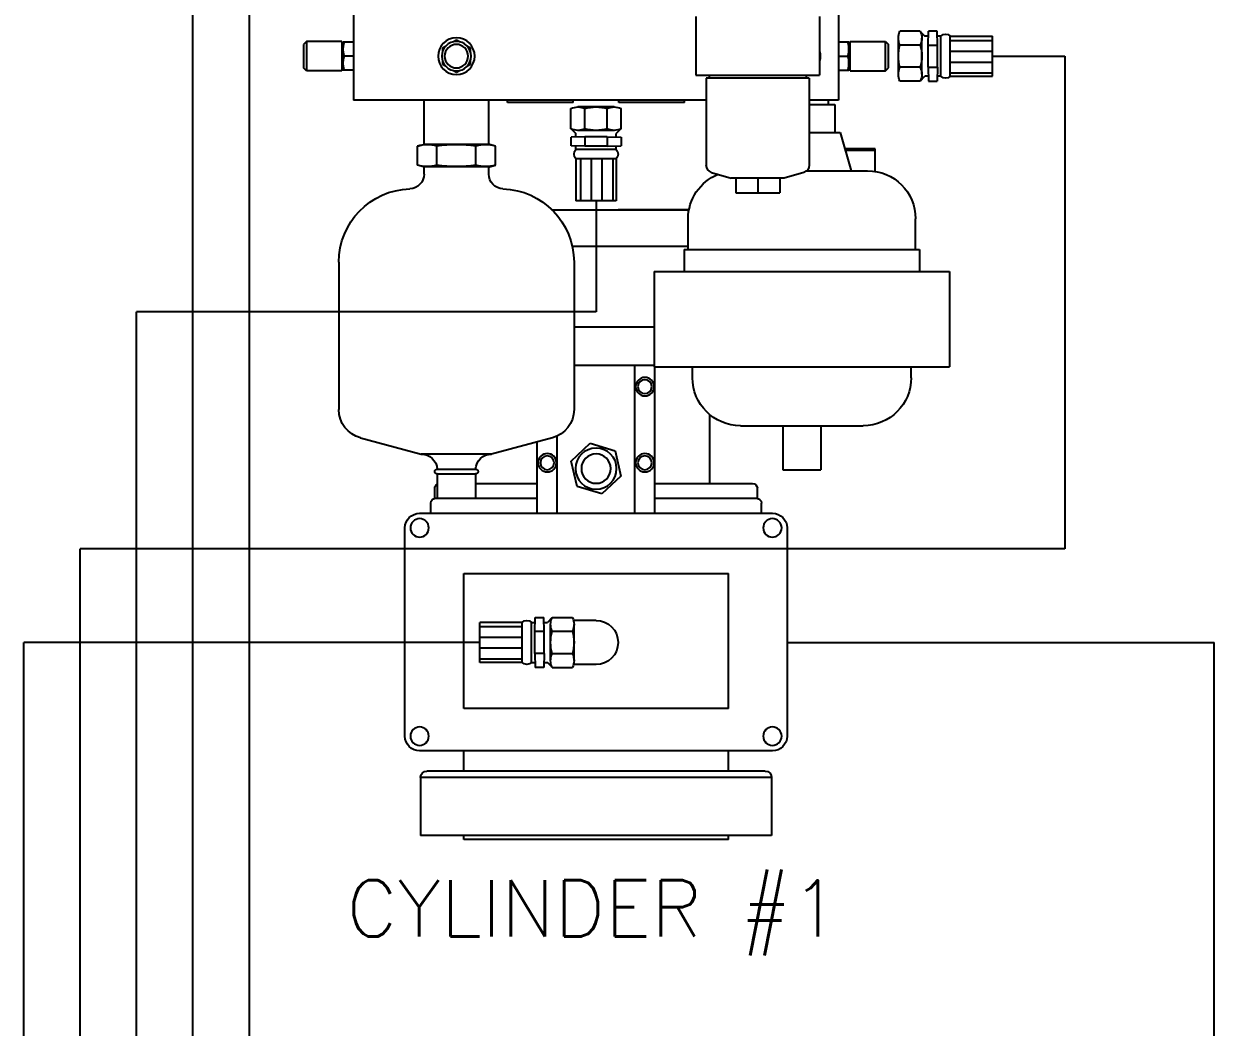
# Model space of a CAD drawing. Extents: x 0 to 34, y 0 to 22.
# Drawn here: x 7.89 to 11.61, y 5.468 to 8.605 of the extents above; entities that cross this region are included whole.
import ezdxf
from ezdxf.enums import TextEntityAlignment as Align

# ---------------------------------------------------------------- set-up
doc = ezdxf.new("R2010")
doc.units = 0
doc.header["$LTSCALE"] = 0.375
doc.header["$MEASUREMENT"] = 0
doc.linetypes.add('PHANTOM', pattern=[2.5, 1.25, -0.25, 0.25, -0.25, 0.25, -0.25])
doc.layers.get('0').update_dxf_attribs({"color": 4})
for name, color, linetype in [('1', 4, 'Continuous'), ('_GEOM_251_PHAN_67108_0_LEFT_', 251, 'PHANTOM'), ('TEXT', 7, 'Continuous')]:
    doc.layers.add(name, color=color, linetype=linetype)
doc.styles.add('ROMANS', font='ROMANS.shx')

# ---------------------------------------------------------------- blocks, each defined once
blk = doc.blocks.new('A$C30462145')
at = {"layer": '1', "color": 2, "lineweight": -3}
for p, q in [((-1.2386, 2.3853), (-1.2386, 2.511)), ((-1.1071, 2.511), (-1.2386, 2.511)), ((-1.1071, 2.4973), (-1.2386, 2.4973)), ((-1.1071, 2.3853), (-1.1071, 2.511)), ((-1.0774, 2.3853), (-1.0774, 2.511)), ((-1.0774, 2.511), (-1.0668, 2.511)), ((-1.0674, 2.4829), (-1.0663, 2.5263)), ((-1.0663, 2.5263), (-1.0387, 2.5263)), ((-1.0377, 2.4829), (-1.0387, 2.5263)), ((-1.0383, 2.511), (-1.0277, 2.511)), ((-1.014, 2.5246), (-1.0277, 2.511)), ((-1.0179, 2.3915), (-1.0179, 2.5048)), ((-1.0131, 2.5266), (-0.9496, 2.5266)), ((-0.9448, 2.3915), (-0.9448, 2.5048)), ((-1.1071, 2.4635), (-1.2386, 2.4635)), ((-1.0674, 2.4134), (-1.0674, 2.4829)), ((-1.0377, 2.4829), (-1.0674, 2.4829)), ((-1.0377, 2.4134), (-1.0377, 2.4829)), ((-1.0131, 2.483), (-0.9496, 2.483)), ((-1.1071, 2.4298), (-1.2386, 2.4298)), ((-1.1071, 2.3961), (-1.2386, 2.3961)), ((-1.1071, 2.3853), (-1.2386, 2.3853)), ((-1.0774, 2.3853), (-1.0668, 2.3853)), ((-1.0674, 2.4134), (-1.0663, 2.37)), ((-1.0377, 2.4134), (-1.0674, 2.4134)), ((-1.0377, 2.4134), (-1.0387, 2.37)), ((-1.0383, 2.3853), (-1.0277, 2.3853)), ((-1.0139, 2.3716), (-1.0277, 2.3853)), ((-1.0131, 2.4133), (-0.9496, 2.4133)), ((-1.0387, 2.37), (-1.0663, 2.37)), ((-1.0131, 2.3698), (-0.9496, 2.3698)), ((-0.0784, 2.221), (-0.0784, 2.2845)), ((-0.0566, 2.2893), (0.0566, 2.2893)), ((-0.0348, 2.221), (-0.0348, 2.2845)), ((0.0348, 2.221), (0.0348, 2.2845)), ((0.0784, 2.221), (0.0784, 2.2845)), ((-0.0347, 2.1965), (-0.0782, 2.1954)), ((-0.0782, 2.1954), (-0.0782, 2.1679)), ((-0.0766, 2.2202), (-0.0628, 2.2065)), ((-0.0628, 2.1959), (-0.0628, 2.2065)), ((-0.0566, 2.2162), (0.0566, 2.2162)), ((-0.0347, 2.1965), (0.0347, 2.1965)), ((-0.0347, 2.1965), (-0.0347, 2.1668)), ((0.0347, 2.1965), (0.0782, 2.1954)), ((0.0347, 2.1965), (0.0347, 2.1668)), ((0.0765, 2.2202), (0.0628, 2.2065)), ((0.0628, 2.1959), (0.0628, 2.2065)), ((0.0782, 2.1679), (0.0782, 2.1954)), ((-0.0347, 2.1668), (-0.0782, 2.1679)), ((-0.0628, 2.1568), (-0.0628, 2.1674)), ((-0.0347, 2.1668), (0.0347, 2.1668)), ((0.0347, 2.1668), (0.0782, 2.1679)), ((0.0628, 2.1568), (0.0628, 2.1674)), ((-0.0628, 2.1568), (0.0628, 2.1568)), ((-0.0628, 2.1271), (0.0628, 2.1271)), ((-0.0628, 2.1271), (-0.0628, 1.9956)), ((-0.052, 2.1271), (-0.052, 1.9956)), ((-0.0183, 2.1271), (-0.0183, 1.9956)), ((0.0154, 2.1271), (0.0154, 1.9956)), ((0.0491, 2.1271), (0.0491, 1.9956)), ((0.0628, 2.1271), (0.0628, 1.9956)), ((-0.0628, 1.9956), (0.0628, 1.9956)), ((0.0689, 0.5589), (0.0689, 0.6721)), ((0.1372, 0.6939), (0.0737, 0.6939)), ((0.138, 0.692), (0.1517, 0.6783)), ((0.142, 0.5589), (0.142, 0.6721)), ((0.1623, 0.6783), (0.1517, 0.6783)), ((0.1617, 0.6502), (0.1628, 0.6937)), ((0.1904, 0.6937), (0.1628, 0.6937)), ((0.1914, 0.6502), (0.1904, 0.6937)), ((0.2014, 0.6783), (0.1908, 0.6783)), ((0.2014, 0.5527), (0.2014, 0.6783)), ((0.2312, 0.5527), (0.2312, 0.6783)), ((0.2312, 0.6783), (0.3627, 0.6783)), ((0.3627, 0.5527), (0.3627, 0.6783)), ((0.1372, 0.6503), (0.0737, 0.6503)), ((0.1617, 0.5808), (0.1617, 0.6502)), ((0.1617, 0.6502), (0.1914, 0.6502)), ((0.1914, 0.5808), (0.1914, 0.6502)), ((0.2312, 0.6646), (0.3627, 0.6646)), ((0.2312, 0.6309), (0.3627, 0.6309)), ((0.2312, 0.5972), (0.3627, 0.5972)), ((0.1372, 0.5806), (0.0737, 0.5806)), ((0.1617, 0.5808), (0.1628, 0.5373)), ((0.1617, 0.5808), (0.1914, 0.5808)), ((0.1914, 0.5808), (0.1904, 0.5373)), ((0.2312, 0.5635), (0.3627, 0.5635)), ((0.1372, 0.5371), (0.0737, 0.5371)), ((0.138, 0.5389), (0.1517, 0.5527)), ((0.1623, 0.5527), (0.1517, 0.5527)), ((0.1628, 0.5373), (0.1904, 0.5373)), ((0.2014, 0.5527), (0.1908, 0.5527)), ((0.2312, 0.5527), (0.3627, 0.5527))]:
    blk.add_line(p, q, dxfattribs=at)
for centre, radius, start, end in [((-1.0922, 2.4954), 0.0216, 46.4389, 133.5611), ((-0.9662, 2.5048), 0.0518, 155.1171, 204.8829), ((-0.9966, 2.5048), 0.0518, 335.1171, 24.8829), ((-0.8892, 2.4482), 0.1288, 164.2981, 195.7019), ((-1.0736, 2.4482), 0.1288, 344.2981, 15.7019), ((-1.0922, 2.401), 0.0216, 226.4389, 313.5611), ((-0.9662, 2.3915), 0.0518, 155.1171, 204.8829), ((-0.9966, 2.3915), 0.0518, 335.1171, 24.8829), ((-0.0566, 2.2376), 0.0518, 65.1171, 114.8829), ((0, 2.1606), 0.1288, 74.2981, 105.7019), ((0.0566, 2.2376), 0.0518, 65.1171, 114.8829), ((-0.0566, 2.268), 0.0518, 245.1171, 294.8829), ((0, 2.345), 0.1288, 254.2981, 285.7019), ((0.0566, 2.268), 0.0518, 245.1171, 294.8829), ((-0.0472, 2.1419), 0.0216, 136.4389, 223.5611), ((0.0472, 2.1419), 0.0216, 316.4389, 43.5611), ((0.1207, 0.6721), 0.0518, 155.1171, 204.8829), ((0.0902, 0.6721), 0.0518, 335.1171, 24.8829), ((0.2163, 0.6627), 0.0216, 46.4389, 133.5611), ((0.1977, 0.6155), 0.1288, 164.2981, 195.7019), ((0.0132, 0.6155), 0.1288, 344.2981, 15.7019), ((0.1207, 0.5589), 0.0518, 155.1171, 204.8829), ((0.0902, 0.5589), 0.0518, 335.1171, 24.8829), ((0.2163, 0.5683), 0.0216, 226.4389, 313.5611)]:
    blk.add_arc(centre, radius, start, end, dxfattribs=at)
at = {"layer": '_GEOM_251_PHAN_67108_0_LEFT_', "linetype": 'Continuous', "lineweight": -3, "ltscale": 0.4533}
for p, q in [((-0.7579, 3.4127), (-0.7579, 2.3104)), ((-0.3445, 2.3104), (0.7579, 2.3104))]:
    blk.add_line(p, q, dxfattribs=at)
at = {"layer": '_GEOM_251_PHAN_67108_0_LEFT_', "linetype": 'Continuous', "lineweight": -3, "ltscale": 0.1606}
blk.add_line((0.7579, 2.7008), (0.7579, 2.3104), dxfattribs=at)
at = {"layer": '_GEOM_251_PHAN_67108_0_LEFT_', "linetype": 'Continuous', "lineweight": -3, "ltscale": 0.0756}
for p, q in [((-0.6982, 2.5722), (-0.6982, 2.3885)), ((-0.3123, 2.5722), (-0.3123, 2.3885))]:
    blk.add_line(p, q, dxfattribs=at)
at = {"layer": '_GEOM_251_PHAN_67108_0_LEFT_', "linetype": 'Continuous', "lineweight": -3, "ltscale": 0.0053}
for p, q in [((-0.9049, 2.4941), (-0.914, 2.4849)), ((0.9049, 2.4941), (0.914, 2.4849)), ((-0.9049, 2.4022), (-0.914, 2.4114)), ((0.9049, 2.4022), (0.914, 2.4114))]:
    blk.add_line(p, q, dxfattribs=at)
at = {"layer": '_GEOM_251_PHAN_67108_0_LEFT_', "linetype": 'Continuous', "lineweight": -3, "ltscale": 0.0378}
for p, q in [((-0.9049, 2.4022), (-0.9049, 2.4941)), ((-0.7946, 2.4022), (-0.7946, 2.4941)), ((0.7946, 2.4941), (0.7946, 2.4022)), ((0.9049, 2.4941), (0.9049, 2.4022)), ((-0.7579, 2.3104), (-0.666, 2.3104)), ((0.3353, 2.1716), (0.3353, 2.3104)), ((0.5374, 2.1716), (0.5374, 2.3104)), ((-0.8727, 2.1588), (-0.7808, 2.1588)), ((-0.7808, 2.1542), (-0.8727, 2.1542))]:
    blk.add_line(p, q, dxfattribs=at)
at = {"layer": '_GEOM_251_PHAN_67108_0_LEFT_', "linetype": 'Continuous', "lineweight": -3, "ltscale": 0.0453}
for p, q in [((-0.7946, 2.4941), (-0.9049, 2.4941)), ((0.7946, 2.4941), (0.9049, 2.4941)), ((-0.7946, 2.4022), (-0.9049, 2.4022)), ((0.7946, 2.4022), (0.9049, 2.4022))]:
    blk.add_line(p, q, dxfattribs=at)
at = {"layer": '_GEOM_251_PHAN_67108_0_LEFT_', "linetype": 'Continuous', "lineweight": -3, "ltscale": 0.0045}
for p, q in [((0.4269, 2.4931), (0.4364, 2.4985)), ((0.4364, 2.4985), (0.4458, 2.4931)), ((0.3927, 2.4734), (0.4022, 2.4788)), ((0.3927, 2.4625), (0.3927, 2.4734)), ((0.4705, 2.4788), (0.48, 2.4734)), ((0.48, 2.4734), (0.48, 2.4625)), ((0.3927, 2.423), (0.3927, 2.4338)), ((0.4022, 2.4175), (0.3927, 2.423)), ((0.48, 2.423), (0.4705, 2.4175)), ((0.48, 2.4338), (0.48, 2.423)), ((0.4364, 2.3978), (0.4269, 2.4033)), ((0.4458, 2.4033), (0.4364, 2.3978))]:
    blk.add_line(p, q, dxfattribs=at)
at = {"layer": '_GEOM_251_PHAN_67108_0_LEFT_', "linetype": 'Continuous', "lineweight": -3, "ltscale": 0.0302}
for p, q in [((-0.914, 2.4114), (-0.914, 2.4849)), ((0.914, 2.4849), (0.914, 2.4114))]:
    blk.add_line(p, q, dxfattribs=at)
at = {"layer": '_GEOM_251_PHAN_67108_0_LEFT_', "linetype": 'Continuous', "lineweight": -3, "ltscale": 0.0019}
for p, q in [((-0.7946, 2.4826), (-0.79, 2.4826)), ((0.7946, 2.4826), (0.79, 2.4826)), ((-0.7946, 2.4137), (-0.79, 2.4137)), ((0.7946, 2.4137), (0.79, 2.4137))]:
    blk.add_line(p, q, dxfattribs=at)
at = {"layer": '_GEOM_251_PHAN_67108_0_LEFT_', "linetype": 'Continuous', "lineweight": -3, "ltscale": 0.0359}
for p, q in [((-0.79, 2.4045), (-0.79, 2.4918)), ((0.79, 2.4045), (0.79, 2.4918)), ((-0.7464, 2.2966), (-0.7464, 2.2093))]:
    blk.add_line(p, q, dxfattribs=at)
at = {"layer": '_GEOM_251_PHAN_67108_0_LEFT_', "linetype": 'Continuous', "lineweight": -3, "ltscale": 0.0132}
for p, q in [((-0.79, 2.4918), (-0.7579, 2.4918)), ((0.7579, 2.4918), (0.79, 2.4918)), ((-0.7579, 2.4045), (-0.79, 2.4045)), ((0.7579, 2.4045), (0.79, 2.4045))]:
    blk.add_line(p, q, dxfattribs=at)
at = {"layer": '_GEOM_251_PHAN_67108_0_LEFT_', "linetype": 'Continuous', "lineweight": -3}
for p, q in [((-0.7898, 2.4747), (-0.79, 2.4724)), ((-0.79, 2.4724), (-0.79, 2.47)), ((-0.79, 2.47), (-0.79, 2.4676)), ((-0.79, 2.4676), (-0.7898, 2.4652)), ((-0.7896, 2.4771), (-0.7898, 2.4747)), ((-0.7898, 2.4652), (-0.7896, 2.4628)), ((-0.7892, 2.4795), (-0.7896, 2.4771)), ((-0.7896, 2.4628), (-0.7892, 2.4605)), ((-0.7888, 2.4819), (-0.7892, 2.4795)), ((-0.7892, 2.4605), (-0.7888, 2.4581)), ((-0.7883, 2.4843), (-0.7888, 2.4819)), ((-0.7888, 2.4581), (-0.7883, 2.4557)), ((-0.7877, 2.4868), (-0.7883, 2.4843)), ((-0.7883, 2.4557), (-0.7877, 2.4532)), ((-0.7869, 2.4892), (-0.7877, 2.4868)), ((-0.7861, 2.4918), (-0.7869, 2.4892)), ((0.7869, 2.4892), (0.7861, 2.4918)), ((0.7877, 2.4868), (0.7869, 2.4892)), ((0.7883, 2.4843), (0.7877, 2.4868)), ((0.7877, 2.4532), (0.7883, 2.4557)), ((0.7888, 2.4819), (0.7883, 2.4843)), ((0.7883, 2.4557), (0.7888, 2.4581)), ((0.7892, 2.4795), (0.7888, 2.4819)), ((0.7888, 2.4581), (0.7892, 2.4605)), ((0.7896, 2.4771), (0.7892, 2.4795)), ((0.7892, 2.4605), (0.7896, 2.4628)), ((0.7898, 2.4747), (0.7896, 2.4771)), ((0.7896, 2.4628), (0.7898, 2.4652)), ((0.79, 2.4724), (0.7898, 2.4747)), ((0.7898, 2.4652), (0.79, 2.4676)), ((0.79, 2.47), (0.79, 2.4724)), ((0.79, 2.4676), (0.79, 2.47)), ((-0.7898, 2.4311), (-0.79, 2.4287)), ((-0.79, 2.4287), (-0.79, 2.4263)), ((-0.79, 2.4263), (-0.79, 2.424)), ((-0.79, 2.424), (-0.7898, 2.4216)), ((-0.7896, 2.4335), (-0.7898, 2.4311)), ((-0.7898, 2.4216), (-0.7896, 2.4192)), ((-0.7892, 2.4359), (-0.7896, 2.4335)), ((-0.7896, 2.4192), (-0.7892, 2.4168)), ((-0.7888, 2.4383), (-0.7892, 2.4359)), ((-0.7883, 2.4407), (-0.7888, 2.4383)), ((-0.7877, 2.4431), (-0.7883, 2.4407)), ((-0.7877, 2.4532), (-0.7869, 2.4507)), ((-0.7869, 2.4456), (-0.7877, 2.4431)), ((-0.7869, 2.4507), (-0.7861, 2.4482)), ((-0.7861, 2.4482), (-0.7869, 2.4456)), ((0.7861, 2.4482), (0.7869, 2.4507)), ((0.7869, 2.4456), (0.7861, 2.4482)), ((0.7869, 2.4507), (0.7877, 2.4532)), ((0.7877, 2.4431), (0.7869, 2.4456)), ((0.7883, 2.4407), (0.7877, 2.4431)), ((0.7888, 2.4383), (0.7883, 2.4407)), ((0.7892, 2.4359), (0.7888, 2.4383)), ((0.7896, 2.4335), (0.7892, 2.4359)), ((0.7892, 2.4168), (0.7896, 2.4192)), ((0.7898, 2.4311), (0.7896, 2.4335)), ((0.7896, 2.4192), (0.7898, 2.4216)), ((0.79, 2.4287), (0.7898, 2.4311)), ((0.7898, 2.4216), (0.79, 2.424)), ((0.79, 2.4263), (0.79, 2.4287)), ((0.79, 2.424), (0.79, 2.4263)), ((-0.7892, 2.4168), (-0.7888, 2.4144)), ((-0.7888, 2.4144), (-0.7883, 2.412)), ((-0.7883, 2.412), (-0.7877, 2.4096)), ((-0.7877, 2.4096), (-0.7869, 2.4071)), ((-0.7869, 2.4071), (-0.7861, 2.4045)), ((0.7861, 2.4045), (0.7869, 2.4071)), ((0.7869, 2.4071), (0.7877, 2.4096)), ((0.7877, 2.4096), (0.7883, 2.412)), ((0.7883, 2.412), (0.7888, 2.4144)), ((0.7888, 2.4144), (0.7892, 2.4168)), ((0.3144, 2.167), (0.3221, 2.1687)), ((0.3221, 2.1687), (0.3297, 2.17)), ((0.3297, 2.17), (0.3373, 2.1708)), ((0.3373, 2.1708), (0.3449, 2.171)), ((0.3449, 2.171), (0.3525, 2.1708)), ((0.3525, 2.1708), (0.36, 2.17)), ((0.36, 2.17), (0.3676, 2.1687)), ((0.3676, 2.1687), (0.3754, 2.167)), ((0.3754, 2.167), (0.3909, 2.1687)), ((0.3909, 2.1687), (0.406, 2.17)), ((0.406, 2.17), (0.4212, 2.1708)), ((0.4212, 2.1708), (0.4364, 2.171)), ((0.4364, 2.171), (0.4515, 2.1708)), ((0.4515, 2.1708), (0.4667, 2.17)), ((0.4667, 2.17), (0.4818, 2.1687)), ((0.4818, 2.1687), (0.4973, 2.167)), ((0.4973, 2.167), (0.5051, 2.1687)), ((0.5051, 2.1687), (0.5127, 2.17)), ((0.5127, 2.17), (0.5202, 2.1708)), ((0.5202, 2.1708), (0.5278, 2.171)), ((0.5278, 2.171), (0.5354, 2.1708)), ((0.543, 2.17), (0.5506, 2.1687)), ((0.5506, 2.1687), (0.5583, 2.167)), ((0.3144, 2.1073), (0.3221, 2.1056)), ((0.3221, 2.1056), (0.3297, 2.1043)), ((0.3297, 2.1043), (0.3373, 2.1035)), ((0.3373, 2.1035), (0.3449, 2.1032)), ((0.3449, 2.1032), (0.3525, 2.1035)), ((0.3525, 2.1035), (0.36, 2.1043)), ((0.36, 2.1043), (0.3676, 2.1056)), ((0.3676, 2.1056), (0.3754, 2.1073)), ((0.3754, 2.1073), (0.3909, 2.1056)), ((0.3909, 2.1056), (0.406, 2.1043)), ((0.406, 2.1043), (0.4212, 2.1035)), ((0.4212, 2.1035), (0.4364, 2.1032)), ((0.4364, 2.1032), (0.4515, 2.1035)), ((0.4515, 2.1035), (0.4667, 2.1043)), ((0.4667, 2.1043), (0.4818, 2.1056)), ((0.4818, 2.1056), (0.4973, 2.1073)), ((0.4973, 2.1073), (0.5051, 2.1056)), ((0.5051, 2.1056), (0.5127, 2.1043)), ((0.5127, 2.1043), (0.5202, 2.1035)), ((0.5202, 2.1035), (0.5278, 2.1032)), ((0.5278, 2.1032), (0.5354, 2.1035)), ((0.543, 2.1043), (0.5506, 2.1056)), ((0.5506, 2.1056), (0.5583, 2.1073)), ((-0.5487, 0.0122), (0.5487, 0.0122))]:
    blk.add_line(p, q, dxfattribs=at)
at = {"layer": '_GEOM_251_PHAN_67108_0_LEFT_', "linetype": 'Continuous', "lineweight": -3, "ltscale": 0.0116}
for p, q in [((-0.7579, 2.4482), (-0.7861, 2.4482)), ((0.7579, 2.4482), (0.7861, 2.4482))]:
    blk.add_line(p, q, dxfattribs=at)
at = {"layer": '_GEOM_251_PHAN_67108_0_LEFT_', "linetype": 'Continuous', "lineweight": -3, "ltscale": 0.1587}
blk.add_line((-0.3123, 2.3885), (-0.6982, 2.3885), dxfattribs=at)
at = {"layer": '_GEOM_251_PHAN_67108_0_LEFT_', "linetype": 'Continuous', "lineweight": -3, "ltscale": 0.0038}
for p, q in [((-0.6568, 2.3885), (-0.6568, 2.3793)), ((-0.3537, 2.3885), (-0.3537, 2.3793))]:
    blk.add_line(p, q, dxfattribs=at)
at = {"layer": '_GEOM_251_PHAN_67108_0_LEFT_', "linetype": 'Continuous', "lineweight": -3, "ltscale": 0.1119}
for p, q in [((-0.666, 2.3793), (-0.666, 2.1071)), ((-0.3445, 2.3793), (-0.3445, 2.1071))]:
    blk.add_line(p, q, dxfattribs=at)
at = {"layer": '_GEOM_251_PHAN_67108_0_LEFT_', "linetype": 'Continuous', "lineweight": -3, "ltscale": 0.1322}
blk.add_line((-0.666, 2.3793), (-0.3445, 2.3793), dxfattribs=at)
at = {"layer": '_GEOM_251_PHAN_67108_0_LEFT_', "linetype": 'Continuous', "lineweight": -3, "ltscale": 0.0057}
blk.add_line((-0.7257, 2.3104), (-0.7257, 2.2966), dxfattribs=at)
at = {"layer": '_GEOM_251_PHAN_67108_0_LEFT_', "linetype": 'Continuous', "lineweight": -3, "ltscale": 0.0028}
for p, q in [((-0.2768, 2.3035), (-0.2768, 2.3104)), ((-0.0716, 2.3035), (-0.0716, 2.3104)), ((0.0716, 2.3035), (0.0716, 2.3104)), ((0.2768, 2.3035), (0.2768, 2.3104))]:
    blk.add_line(p, q, dxfattribs=at)
at = {"layer": '_GEOM_251_PHAN_67108_0_LEFT_', "linetype": 'Continuous', "lineweight": -3, "ltscale": 0.0331}
blk.add_line((-0.666, 2.2966), (-0.7464, 2.2966), dxfattribs=at)
at = {"layer": '_GEOM_251_PHAN_67108_0_LEFT_', "linetype": 'Continuous', "lineweight": -3, "ltscale": 0.0844}
for p, q in [((-0.2768, 2.3035), (-0.0716, 2.3035)), ((0.0716, 2.3035), (0.2768, 2.3035))]:
    blk.add_line(p, q, dxfattribs=at)
at = {"layer": '_GEOM_251_PHAN_67108_0_LEFT_', "linetype": 'Continuous', "lineweight": -3, "ltscale": 0.0511}
blk.add_line((-0.7625, 2.2093), (-0.7969, 2.0899), dxfattribs=at)
at = {"layer": '_GEOM_251_PHAN_67108_0_LEFT_', "linetype": 'Continuous', "lineweight": -3, "ltscale": 0.0397}
blk.add_line((-0.666, 2.2093), (-0.7625, 2.2093), dxfattribs=at)
at = {"layer": '_GEOM_251_PHAN_67108_0_LEFT_', "linetype": 'Continuous', "lineweight": -3, "ltscale": 0.0558}
for p, q in [((-0.8727, 2.0879), (-0.8727, 2.1588)), ((-0.9984, 1.8443), (-0.9984, 1.9399)), ((-0.2877, 1.8443), (-0.2877, 1.9399))]:
    blk.add_line(p, q, dxfattribs=at)
at = {"layer": '_GEOM_251_PHAN_67108_0_LEFT_', "linetype": 'Continuous', "lineweight": -3, "ltscale": 0.0079}
for p, q in [((0.3144, 2.167), (0.333, 2.1716)), ((0.5583, 2.167), (0.5397, 2.1716)), ((0.333, 2.1027), (0.3144, 2.1073)), ((0.5397, 2.1027), (0.5583, 2.1073))]:
    blk.add_line(p, q, dxfattribs=at)
at = {"layer": '_GEOM_251_PHAN_67108_0_LEFT_', "linetype": 'Continuous', "lineweight": -3, "ltscale": 0.0246}
for p, q in [((0.3144, 2.1073), (0.3144, 2.167)), ((0.3754, 2.1073), (0.3754, 2.167)), ((0.4973, 2.1073), (0.4973, 2.167)), ((0.5583, 2.1073), (0.5583, 2.167))]:
    blk.add_line(p, q, dxfattribs=at)
at = {"layer": '_GEOM_251_PHAN_67108_0_LEFT_', "linetype": 'Continuous', "lineweight": -3, "ltscale": 0.085}
for p, q in [((0.333, 2.1716), (0.5397, 2.1716)), ((0.333, 2.1027), (0.5397, 2.1027)), ((-0.5487, 0.1934), (-0.5487, 0.0122)), ((0.5487, 0.1934), (0.5487, 0.0122))]:
    blk.add_line(p, q, dxfattribs=at)
at = {"layer": '_GEOM_251_PHAN_67108_0_LEFT_', "linetype": 'Continuous', "lineweight": -3, "ltscale": 0.0031}
for p, q in [((0.5354, 2.1708), (0.543, 2.17)), ((0.5354, 2.1035), (0.543, 2.1043))]:
    blk.add_line(p, q, dxfattribs=at)
at = {"layer": '_GEOM_251_PHAN_67108_0_LEFT_', "linetype": 'Continuous', "lineweight": -3, "ltscale": 0.0571}
blk.add_line((-0.6583, 2.0899), (-0.8484, 2.0899), dxfattribs=at)
at = {"layer": '_GEOM_251_PHAN_67108_0_LEFT_', "linetype": 'Continuous', "lineweight": -3, "ltscale": 0.0264}
for p, q in [((-0.6495, 2.085), (-0.5879, 2.0669)), ((-0.361, 2.085), (-0.4226, 2.0669))]:
    blk.add_line(p, q, dxfattribs=at)
at = {"layer": '_GEOM_251_PHAN_67108_0_LEFT_', "linetype": 'Continuous', "lineweight": -3, "ltscale": 0.0095}
for p, q in [((0.3353, 2.0796), (0.3353, 2.1027)), ((0.5374, 2.0796), (0.5374, 2.1027))]:
    blk.add_line(p, q, dxfattribs=at)
at = {"layer": '_GEOM_251_PHAN_67108_0_LEFT_', "linetype": 'Continuous', "lineweight": -3, "ltscale": 0.068}
blk.add_line((-0.5879, 2.0669), (-0.4226, 2.0669), dxfattribs=at)
at = {"layer": '_GEOM_251_PHAN_67108_0_LEFT_', "linetype": 'Continuous', "lineweight": -3, "ltscale": 0.0189}
for p, q in [((-0.5741, 2.0669), (-0.5741, 2.021)), ((-0.5052, 2.0669), (-0.5052, 2.021)), ((-0.4364, 2.0669), (-0.4364, 2.021))]:
    blk.add_line(p, q, dxfattribs=at)
at = {"layer": '_GEOM_251_PHAN_67108_0_LEFT_', "linetype": 'Continuous', "lineweight": -3, "ltscale": 0.0567}
for p, q in [((-0.4364, 2.021), (-0.5741, 2.021)), ((-0.7028, 1.2931), (-0.7028, 1.1553)), ((-0.5833, 1.2931), (-0.5833, 1.1553)), ((0.3766, 1.1423), (0.3766, 1.0664)), ((0.4961, 1.1423), (0.4961, 1.0664))]:
    blk.add_line(p, q, dxfattribs=at)
at = {"layer": '_GEOM_251_PHAN_67108_0_LEFT_', "linetype": 'Continuous', "lineweight": -3, "ltscale": 0.1161}
blk.add_line((0.1378, 1.9682), (-0.2904, 1.9682), dxfattribs=at)
at = {"layer": '_GEOM_251_PHAN_67108_0_LEFT_', "linetype": 'Continuous', "lineweight": -3, "ltscale": 0.116}
blk.add_line((-0.2903, 1.9679), (-0.0689, 1.9679), dxfattribs=at)
at = {"layer": '_GEOM_251_PHAN_67108_0_LEFT_', "linetype": 'Continuous', "lineweight": -3, "ltscale": 0.0283}
for p, q in [((-1.0105, 1.8443), (-1.0105, 1.7754)), ((-0.2756, 1.8443), (-0.2756, 1.7754))]:
    blk.add_line(p, q, dxfattribs=at)
at = {"layer": '_GEOM_251_PHAN_67108_0_LEFT_', "linetype": 'Continuous', "lineweight": -3, "ltscale": 0.3022}
blk.add_line((-0.2756, 1.8443), (-1.0105, 1.8443), dxfattribs=at)
at = {"layer": '_GEOM_251_PHAN_67108_0_LEFT_', "linetype": 'Continuous', "lineweight": -3, "ltscale": 0.0893}
blk.add_line((-0.2877, 1.8533), (0.0742, 1.8533), dxfattribs=at)
at = {"layer": '_GEOM_251_PHAN_67108_0_LEFT_', "linetype": 'Continuous', "lineweight": -3, "ltscale": 0.1506}
for p, q in [((0.0689, 1.8041), (0.0689, 1.3433)), ((0.8038, 1.8041), (0.8038, 1.3433))]:
    blk.add_line(p, q, dxfattribs=at)
at = {"layer": '_GEOM_251_PHAN_67108_0_LEFT_', "linetype": 'Continuous', "lineweight": -3, "ltscale": 0.1228}
for p, q in [((-1.1047, 1.7754), (-1.1047, 1.4768)), ((-0.1814, 1.7754), (-0.1814, 1.4768))]:
    blk.add_line(p, q, dxfattribs=at)
at = {"layer": '_GEOM_251_PHAN_67108_0_LEFT_', "linetype": 'Continuous', "lineweight": -3, "ltscale": 0.3797}
for p, q in [((-0.1814, 1.7754), (-1.1047, 1.7754)), ((-0.1814, 1.4768), (-1.1047, 1.4768))]:
    blk.add_line(p, q, dxfattribs=at)
at = {"layer": '_GEOM_251_PHAN_67108_0_LEFT_', "linetype": 'Continuous', "lineweight": -3, "ltscale": 0.3674}
for p, q in [((0.0689, 1.6023), (-0.1814, 1.6023)), ((0.0689, 1.4821), (-0.1814, 1.4821))]:
    blk.add_line(p, q, dxfattribs=at)
at = {"layer": '_GEOM_251_PHAN_67108_0_LEFT_', "linetype": 'Continuous', "lineweight": -3, "ltscale": 0.1332}
for p, q in [((-0.9849, 1.4431), (-0.9849, 1.4768)), ((-0.3012, 1.4431), (-0.3012, 1.4768)), ((-0.356, 1.1126), (-0.356, 1.3272))]:
    blk.add_line(p, q, dxfattribs=at)
at = {"layer": '_GEOM_251_PHAN_67108_0_LEFT_', "linetype": 'Continuous', "lineweight": -3, "ltscale": 0.0142}
for p, q in [((-0.1837, 1.0195), (-0.1837, 1.4768)), ((-0.1212, 1.0195), (-0.1212, 1.4821)), ((0.1212, 1.0195), (0.1212, 1.2604)), ((0.1837, 1.0195), (0.1837, 1.2418))]:
    blk.add_line(p, q, dxfattribs=at)
at = {"layer": '_GEOM_251_PHAN_67108_0_LEFT_', "linetype": 'Continuous', "lineweight": -3, "ltscale": 0.0944}
blk.add_line((-0.4512, 1.2931), (-0.8349, 1.2931), dxfattribs=at)
at = {"layer": '_GEOM_251_PHAN_67108_0_LEFT_', "linetype": 'Continuous', "lineweight": -3, "ltscale": 0.0788}
for p, q in [((0.1366, 1.2547), (0.3266, 1.2042)), ((0.7361, 1.2547), (0.5461, 1.2042))]:
    blk.add_line(p, q, dxfattribs=at)
at = {"layer": '_GEOM_251_PHAN_67108_0_LEFT_'}
blk.add_line((0.3266, 1.2042), (0.5461, 1.2042), dxfattribs=at)
at = {"layer": '_GEOM_251_PHAN_67108_0_LEFT_', "linetype": 'Continuous', "lineweight": -3, "ltscale": 0.0491}
for p, q in [((-0.5833, 1.1553), (-0.7028, 1.1553)), ((0.4961, 1.0664), (0.3766, 1.0664))]:
    blk.add_line(p, q, dxfattribs=at)
at = {"layer": '_GEOM_251_PHAN_67108_0_LEFT_', "linetype": 'Continuous', "lineweight": -3, "ltscale": 0.34}
for p, q in [((0.4964, 1.1574), (0.3763, 1.1574)), ((0.4964, 1.1422), (0.3763, 1.1422)), ((-0.1837, 1.1126), (-0.489, 1.1126)), ((0.3766, 1.1126), (0.1837, 1.1126)), ((-0.1837, 1.0661), (-0.5017, 1.0661)), ((0.5017, 1.0661), (0.1837, 1.0661)), ((0.4134, 0.8314), (-0.4134, 0.8314)), ((-0.4134, 0.4088), (0.4134, 0.4088))]:
    blk.add_line(p, q, dxfattribs=at)
at = {"layer": '_GEOM_251_PHAN_67108_0_LEFT_', "linetype": 'Continuous', "lineweight": -3, "ltscale": 0.1417}
for p, q in [((-0.504, 1.0661), (-0.504, 1.0976)), ((0.504, 1.0661), (0.504, 1.0976)), ((-0.5167, 1.0195), (-0.5167, 1.0511)), ((0.5167, 1.0195), (0.5167, 1.0511))]:
    blk.add_line(p, q, dxfattribs=at)
at = {"layer": '_GEOM_251_PHAN_67108_0_LEFT_', "linetype": 'Continuous', "lineweight": -3, "ltscale": 0.1738}
for p, q in [((-0.4134, 0.4088), (-0.4134, 0.8314)), ((0.4134, 0.4088), (0.4134, 0.8314))]:
    blk.add_line(p, q, dxfattribs=at)
at = {"layer": '_GEOM_251_PHAN_67108_0_LEFT_', "linetype": 'Continuous', "lineweight": -3, "ltscale": 0.0009}
for p, q in [((-0.2756, 0.4088), (-0.2756, 0.4065)), ((0.2756, 0.4088), (0.2756, 0.4065))]:
    blk.add_line(p, q, dxfattribs=at)
at = {"layer": '_GEOM_251_PHAN_67108_0_LEFT_', "linetype": 'Continuous', "lineweight": -3, "ltscale": 0.0734}
for p, q in [((-0.4134, 0.2134), (-0.4134, 0.2768)), ((0.4134, 0.2134), (0.4134, 0.2768)), ((-0.4134, 0), (-0.4134, 0.0122)), ((0.4134, 0), (0.4134, 0.0122))]:
    blk.add_line(p, q, dxfattribs=at)
at = {"layer": '_GEOM_251_PHAN_67108_0_LEFT_', "linetype": 'Continuous', "lineweight": -3, "ltscale": 0.5667}
for p, q in [((-0.5487, 0.1934), (0.5487, 0.1934)), ((-0.4134, 0), (0.4134, 0))]:
    blk.add_line(p, q, dxfattribs=at)
at = {"layer": '_GEOM_251_PHAN_67108_0_LEFT_', "linetype": 'Continuous', "lineweight": -3, "ltscale": 0.5289}
blk.add_line((-0.5287, 0.2134), (0.5287, 0.2134), dxfattribs=at)
at = {"layer": '_GEOM_251_PHAN_67108_0_LEFT_'}
blk.add_lwpolyline([(-0.0184, 1.0796), (0.0595, 1.1033), (0.0779, 1.1826), (0.0184, 1.2382), (-0.0595, 1.2145), (-0.0779, 1.1352)], close=True, dxfattribs=at)
at = {"layer": '_GEOM_251_PHAN_67108_0_LEFT_', "linetype": 'Continuous'}
blk.add_lwpolyline([(-0.5513, 0.2768), (0.5513, 0.2768, 0.414214), (0.5971, 0.3226), (0.5971, 0.9737, 0.414214), (0.5513, 1.0195), (-0.5513, 1.0195, 0.414214), (-0.5971, 0.9737), (-0.5971, 0.3226, 0.414214)], format="xyb", close=True, dxfattribs=at)
at = {"layer": '_GEOM_251_PHAN_67108_0_LEFT_', "linetype": 'Continuous', "lineweight": -3, "ltscale": 0.1484}
blk.add_circle((0.4364, 2.4482), 0.0574, dxfattribs=at)
at = {"layer": '_GEOM_251_PHAN_67108_0_LEFT_', "linetype": 'Continuous', "lineweight": -3, "ltscale": 0.1187}
for centre, radius in [((0.4364, 2.4482), 0.0459), ((-0.1525, 1.4151), 0.0288), ((-0.1525, 1.4151), 0.0216), ((-0.1525, 1.1772), 0.0288), ((-0.1525, 1.1772), 0.0216), ((0, 1.1589), 0.0459), ((0.1525, 1.1772), 0.0288), ((0.1525, 1.1772), 0.0216), ((-0.5513, 0.9737), 0.0288), ((0.5513, 0.9737), 0.0288), ((-0.5513, 0.3226), 0.0288), ((0.5513, 0.3226), 0.0288)]:
    blk.add_circle(centre, radius, dxfattribs=at)
at = {"layer": '_GEOM_251_PHAN_67108_0_LEFT_', "linetype": 'Continuous', "lineweight": -3, "ltscale": 0.0949}
blk.add_circle((0.4364, 2.4482), 0.0367, dxfattribs=at)
at = {"layer": '_GEOM_251_PHAN_67108_0_LEFT_', "linetype": 'Continuous', "lineweight": -3, "ltscale": 0.1662}
blk.add_circle((0, 1.1589), 0.0643, dxfattribs=at)
at = {"layer": '_GEOM_251_PHAN_67108_0_LEFT_', "linetype": 'Continuous', "lineweight": -3, "ltscale": 0.0122}
blk.add_arc((-0.643, 2.4482), 0.0574, 165.2224, 194.7776, dxfattribs=at)
at = {"layer": '_GEOM_251_PHAN_67108_0_LEFT_', "linetype": 'Continuous', "lineweight": -3, "ltscale": 0.1332}
for centre, start, end in [((-0.8484, 1.9399), 90, 180), ((-0.4377, 1.9399), 0, 68.0199), ((-0.8349, 1.4431), 180, 270), ((-0.4512, 1.4431), 270, 0)]:
    blk.add_arc(centre, 0.15, start, end, dxfattribs=at)
at = {"layer": '_GEOM_251_PHAN_67108_0_LEFT_', "linetype": 'Continuous', "lineweight": -3, "ltscale": 0.0121}
blk.add_arc((-0.643, 2.1071), 0.023, 180, 253.6105, dxfattribs=at)
at = {"layer": '_GEOM_251_PHAN_67108_0_LEFT_', "linetype": 'Continuous', "lineweight": -3, "ltscale": 0.0472}
blk.add_arc((-0.3675, 2.1071), 0.023, 286.3895, 0, dxfattribs=at)
at = {"layer": '_GEOM_251_PHAN_67108_0_LEFT_', "linetype": 'Continuous', "lineweight": -3, "ltscale": 0.0896}
blk.add_arc((0.2894, 2.0796), 0.0459, 271.9102, 0, dxfattribs=at)
at = {"layer": '_GEOM_251_PHAN_67108_0_LEFT_', "linetype": 'Continuous', "lineweight": -3, "ltscale": 0.029}
blk.add_arc((0.5833, 2.0796), 0.0459, 180, 268.0898, dxfattribs=at)
at = {"layer": '_GEOM_251_PHAN_67108_0_LEFT_', "linetype": 'Continuous', "lineweight": -3, "ltscale": 0.1452}
for centre, start, end in [((0.2986, 1.8041), 91.9102, 180), ((0.5741, 1.8041), 0, 88.0898)]:
    blk.add_arc(centre, 0.2297, start, end, dxfattribs=at)
at = {"layer": '_GEOM_251_PHAN_67108_0_LEFT_', "linetype": 'Continuous', "lineweight": -3, "ltscale": 0.0493}
blk.add_arc((0.1608, 1.3433), 0.0919, 180, 254.7449, dxfattribs=at)
at = {"layer": '_GEOM_251_PHAN_67108_0_LEFT_', "linetype": 'Continuous', "lineweight": -3, "ltscale": 0.1881}
blk.add_arc((0.7119, 1.3433), 0.0919, 285.2551, 0, dxfattribs=at)
at = {"layer": '_GEOM_251_PHAN_67108_0_LEFT_', "linetype": 'Continuous', "lineweight": -3, "ltscale": 0.0567}
for centre, start, end in [((0.3266, 1.1542), 3.6006, 90), ((0.5461, 1.1542), 90, 176.3994)]:
    blk.add_arc(centre, 0.05, start, end, dxfattribs=at)
at = {"layer": '_GEOM_251_PHAN_67108_0_LEFT_'}
for centre, start, end in [((0.3763, 1.1498), 87.9721, 272.7757), ((0.4964, 1.1498), 267.2243, 92.0279)]:
    blk.add_arc(centre, 0.00757, start, end, dxfattribs=at)
at = {"layer": '_GEOM_251_PHAN_67108_0_LEFT_', "linetype": 'Continuous', "lineweight": -3, "ltscale": 0.1417}
for centre, start, end in [((-0.489, 1.0976), 90, 180), ((0.489, 1.0976), 0, 61.8994), ((-0.5017, 1.0511), 90, 180), ((0.5017, 1.0511), 0, 90)]:
    blk.add_arc(centre, 0.015, start, end, dxfattribs=at)
at = {"layer": '_GEOM_251_PHAN_67108_0_LEFT_', "linetype": 'Continuous', "lineweight": -3, "ltscale": 0.178}
blk.add_arc((0, 0.6155), 0.0689, 90, 270, dxfattribs=at)
blk.add_arc((0, 0.6155), 0.0689, 90, 270, dxfattribs=at)
at = {"layer": '_GEOM_251_PHAN_67108_0_LEFT_', "linetype": 'Continuous', "lineweight": -3, "ltscale": 0.085}
blk.add_arc((-0.5287, 0.1934), 0.02, 90, 180, dxfattribs=at)
at = {"layer": '_GEOM_251_PHAN_67108_0_LEFT_', "linetype": 'Continuous', "lineweight": -3, "ltscale": 0.5289}
blk.add_arc((0.5287, 0.1934), 0.02, 0, 90, dxfattribs=at)
at = {"layer": 'TEXT'}
for p, q in [((0, 0.6844), (0.0689, 0.6844)), ((0, 0.5466), (0.0689, 0.5466))]:
    blk.add_line(p, q, dxfattribs=at)

msp = doc.modelspace()

# ---------------------------------------------------------------- linework, layer by layer
at = {"layer": 'TEXT'}
for p, q in [((8.5949, 3.4283), (8.5949, 10.0332)), ((8.4187, 3.3108), (8.4187, 8.8757)), ((9.6783, 8.0511), (9.6783, 7.7045)), ((8.2425, 3.1933), (8.2425, 7.7045)), ((8.0662, 3.0758), (8.0662, 6.9639)), ((7.89, 2.9584), (7.89, 6.671)), ((11.61, 3.7807), (11.61, 6.671))]:
    msp.add_line(p, q, dxfattribs=at)
at = {"layer": 'TEXT', "lineweight": -3}
for p, q in [((10.9169, 8.5037), (11.1436, 8.5037)), ((11.1436, 8.5037), (11.1436, 6.9639)), ((9.6783, 7.7045), (8.2425, 7.7045)), ((11.1436, 6.9639), (8.0662, 6.9639)), ((9.3157, 6.671), (7.89, 6.671)), ((9.3157, 6.671), (7.89, 6.671)), ((10.2755, 6.671), (11.61, 6.671))]:
    msp.add_line(p, q, dxfattribs=at)

# ---------------------------------------------------------------- block references
at = {"xscale": -1}
msp.add_blockref('A$C30462145', (9.6783, 6.0555), dxfattribs=at)

# ---------------------------------------------------------------- texts
at = {"layer": 'TEXT', "style": 'ROMANS'}
msp.add_text('CYLINDER #1', height=0.176212, dxfattribs=at).set_placement((9.6688, 5.7515, 0.3283), align=Align.CENTER)

doc.saveas('drawing.dxf')
